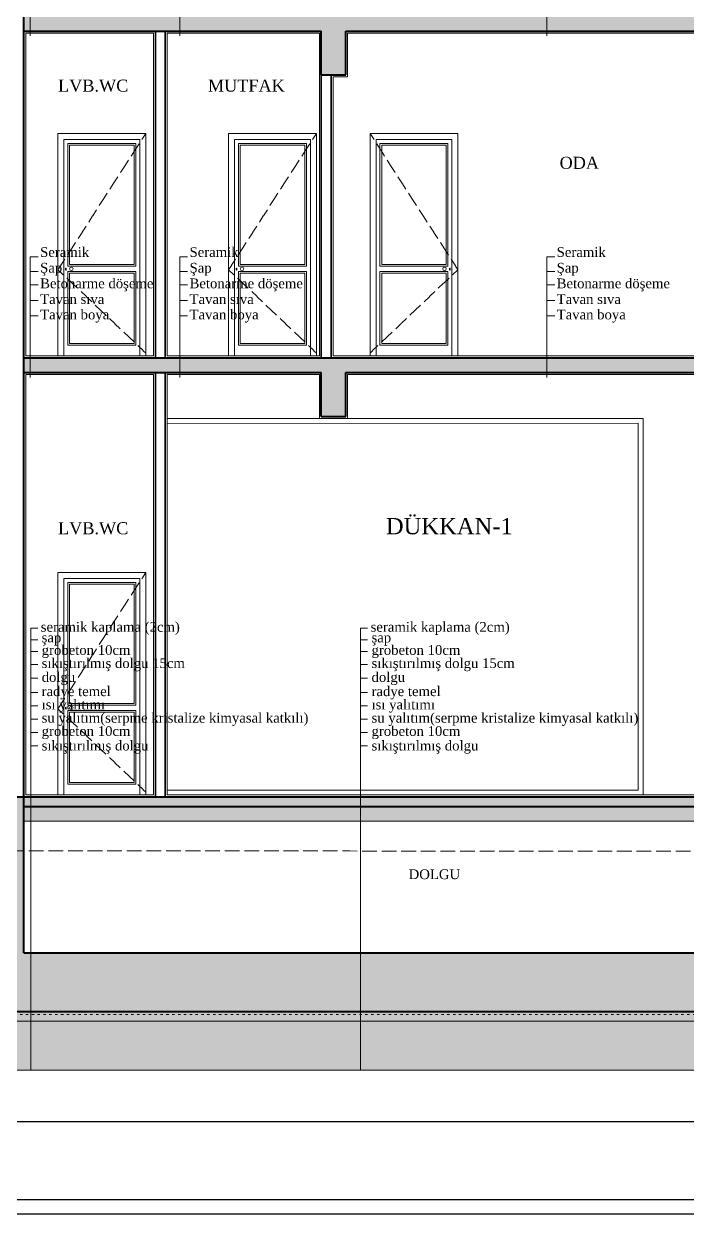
# Model space of a CAD drawing. Header units: centimetres. Extents: x 14449 to 53524, y -19051 to -10746.
# Drawn here: x 42469 to 43149, y -12946 to -11726 of the extents above; entities that cross this region are included whole.
import ezdxf

# ---------------------------------------------------------------- set-up
doc = ezdxf.new("R2010")
doc.units = ezdxf.units.CM
for name, pattern in [('ACAD_ISO03W100', [30, 12, -18]), ('DOT', [6.35, 0, -6.35]), ('IZDUSUM1', [20, 7.5, -5, 7.5, 0])]:
    doc.linetypes.add(name, pattern=pattern)
for name, color, linetype, lineweight in [('İNCE', 8, 'Continuous', 5), ('malzeme cizgisi', 242, 'Continuous', 20), ('P-TEFRİŞ', 253, 'Continuous', 5), ('rtm-duv tugla', 22, 'Continuous', 35), ('rtm-izdusum-üst ince', 8, 'IZDUSUM1', 5), ('rtm-kesit katmanı-04', 33, 'Continuous', 25), ('rtm-kesit katmanı-05', 153, 'Continuous', 20), ('rtm-kesit katmanı-06', 136, 'Continuous', 15), ('rtm-mhl-yazı-malzeme', 7, 'Continuous', 13), ('rtm-sıva', 252, 'Continuous', 15), ('rtm-tarama-betonarme', 51, 'Continuous', 13), ('rtm-tas_betonarme', 50, 'Continuous', 40)]:
    doc.layers.add(name, color=color, linetype=linetype, lineweight=lineweight)
doc.styles.add('times new roman_1_18', font='times.ttf', dxfattribs={"height": 0.2})
doc.styles.add('ölçü', font='times.ttf', dxfattribs={"height": 10})

# ---------------------------------------------------------------- blocks, each defined once
blk = doc.blocks.new('gfsdhfdjfg')
at = {"layer": 'malzeme cizgisi'}
for points in [[(-6256, -2123), (-6256, -1670.1)], [(-6256, -1670.1), (-6248.9, -1670.1)], [(-6256, -1681.9), (-6248.9, -1681.9)], [(-6256, -1693.8), (-6248.9, -1693.8)], [(-6256, -1707.2), (-6248.9, -1707.2)], [(-6256, -1721.4), (-6248.9, -1721.4)], [(-6256, -1736), (-6248.9, -1736)], [(-6256, -1749.6), (-6248.9, -1749.6)], [(-6256, -1763.2), (-6248.9, -1763.2)], [(-6256, -1776.9), (-6248.9, -1776.9)], [(-6256, -1790.5), (-6248.9, -1790.5)]]:
    blk.add_lwpolyline(points, dxfattribs=at)
at = {"layer": 'rtm-mhl-yazı-malzeme', "linetype": 'Continuous', "lineweight": 0, "style": 'times new roman_1_18'}
for s, p in [(' seramik kaplama (2cm)', (-6249.5, -1673.7)), ('şap', (-6244.8, -1684.6)), ('grobeton 10cm', (-6244.8, -1697.4)), ('sıkıştırılmış dolgu 15cm', (-6244.8, -1710.9)), ('dolgu', (-6244.8, -1725.1)), ('radye temel ', (-6244.8, -1739.7)), ('ısı yalıtımı', (-6244.8, -1753.3)), ('su yalıtım(serpme kristalize kimyasal katkılı)', (-6244.8, -1766.9)), ('grobeton 10cm', (-6244.8, -1780.5)), ('sıkıştırılmış dolgu ', (-6244.8, -1795.4))]:
    blk.add_text(s, height=10, dxfattribs=at).set_placement(p)

msp = doc.modelspace()

# ---------------------------------------------------------------- hatches: boundary and pattern name
at = {"layer": 'İNCE'}
h = msp.add_hatch(dxfattribs=at)
h.set_pattern_fill('TRIANG', color=256)
h.set_pattern_definition([(60, (16060.671, -2365.1685), (-4.7625, 8.248892), [4.7625, -4.7625]), (120, (16060.671, -2365.1685), (-9.525, 5e-09), [4.7625, -4.7625]), (0, (16058.29, -2361.044), (4.7625, 8.248892), [4.7625, -4.7625])])
h.paths.add_polyline_path([(43521.8, -12543.5), (43521.8, -12528.5), (42469.1, -12528.5), (42469.1, -12543.5)])
h = msp.add_hatch(dxfattribs=at)
h.set_pattern_fill('TRIANG', color=256)
h.set_pattern_definition([(60, (23954.207, 3570.427), (-4.7625, 8.248892), [4.7625, -4.7625]), (120, (23954.207, 3570.427), (-9.525, 5e-09), [4.7625, -4.7625]), (0, (23951.826, 3574.551), (4.7625, 8.248892), [4.7625, -4.7625])])
h.paths.add_polyline_path([(43551.8, -12748.5), (43551.8, -12738.5), (40465.2, -12738.5), (40465.2, -12748.5)])
h = msp.add_hatch(dxfattribs=at)
h.set_pattern_fill('GRAVEL', color=256, scale=1.5)
h.set_pattern_definition([(228.012788, (14820.3899, -2372.0685), (-304.80000002, -342.89999998), [5.12582, -507.457255]), (184.969741, (14816.9609, -2375.8785), (457.19999982, 38.10000217), [8.79607, -870.810733]), (132.510447, (14808.1979, -2376.6405), (381.00000016, -419.09999985), [6.202223, -614.02084]), (267.273689, (14793.3389, -2386.1655), (38.10000008, 762), [8.01007, -792.99656]), (292.833654, (14792.9579, -2394.1665), (-190.50000002, 457.19999999), [7.854505, -777.597116]), (357.273689, (14796.0059, -2401.4055), (-762, 38.10000008), [8.01007, -792.99656]), (37.6942405, (14804.0069, -2401.7865), (-495.29999998, -381.00000003), [10.592905, -1048.69673]), (72.2553284, (14812.3889, -2395.3095), (266.70000007, 838.19999998), [10.000793, -990.07885]), (121.4295656, (14815.4369, -2385.7845), (-304.80000004, 495.29999997), [8.037195, -795.683185]), (175.236358, (14811.246, -2378.9265), (419.1, -38.10000007), [9.1757, -449.609054]), (222.397438, (14802.1019, -2378.1645), (-457.199999985, -419.100000016), [11.86617, -1174.751588]), (138.814075, (14831.058, -2386.5465), (-266.7, 228.6), [4.05007, -400.958487]), (171.4692344, (14828.0099, -2383.8795), (495.30000001, -76.19999991), [7.70523, -762.819585]), (225, (14820.39, -2382.736), (-5e-15, -38.1), [5.38814, -48.493397]), (203.19859, (14817.723, -2378.1645), (190.5, 76.2), [2.90162, -287.259336]), (291.80141, (14815.056, -2379.3075), (-38.1, 114.3), [4.103484, -201.071295]), (30.963757, (14816.58, -2383.1175), (114.3, 76.2), [6.664795, -215.49447]), (161.56505, (14822.295, -2379.688), (76.2, -38.1), [4.819307, -115.66347]), (16.38954, (14792.9579, -2379.3075), (381, 114.3), [6.75132, -668.3824]), (70.346176, (14799.4349, -2377.4025), (-152.40000001, -419.1), [5.663984, -560.733235]), (293.19859, (14822.295, -2372.0685), (-76.2, 190.5), [5.8032, -284.357754]), (343.61046, (14824.5809, -2377.4025), (-381.00000001, 114.29999997), [6.75132, -668.3824]), (339.443955, (14792.958, -2402.9295), (-190.5, 76.2), [6.51053, -319.016015]), (294.775141, (14799.0539, -2405.2155), (-190.50000023, 419.0999999), [5.45508, -540.0539]), (66.80141, (14822.676, -2410.1685), (76.2, 190.5), [5.8032, -284.357754]), (17.354025, (14824.9619, -2404.8345), (-495.29999999, -152.40000003), [6.38674, -632.28564]), (69.443955, (14804.007, -2410.1685), (-76.2, -190.5), [3.255264, -322.27128]), (101.309932, (14820.39, -2410.1685), (-38.1, 152.4), [1.94272, -192.329924]), (165.963757, (14820.009, -2408.2635), (114.3, -38.1), [7.854506, -149.23582]), (186.009006, (14812.3889, -2406.3585), (381, 38.10000002), [7.279005, -720.620473]), (303.690068, (14816.58, -2386.546), (-38.1, 76.2), [5.49486, -131.876645]), (353.1572266, (14819.6279, -2391.1185), (647.700000004, -76.199999966), [9.59335, -949.740136]), (60.945396, (14829.153, -2392.2615), (-152.4, -266.7), [3.922624, -388.340885]), (90, (14831.058, -2388.832), (-38.1, 38.1), [2.286, -35.814]), (120.256437, (14811.6269, -2405.2155), (152.39999998, -266.7), [5.293004, -524.00911]), (48.012787, (14808.9599, -2400.6435), (304.80000003, 342.89999998), [10.251643, -502.331433]), (0, (14815.818, -2393.023), (38.1, 38.1), [9.906, -28.194]), (325.3048465, (14825.7239, -2393.0235), (381.00000014, -266.6999998), [6.024143, -596.38975]), (254.054604, (14830.677, -2396.4525), (-38.1, -152.4), [5.547436, -271.82475]), (207.6459754, (14829.1529, -2401.7865), (-723.90000003, -380.99999995), [9.032176, -894.186966]), (175.426079, (14821.1519, -2405.9775), (-495.3, 38.1), [9.55544, -945.987697])])
h.paths.add_polyline_path([(43551.8, -12798.5), (43551.8, -12748.5), (40465.2, -12748.5), (40465.2, -12798.5)])
at = {"layer": 'rtm-tarama-betonarme'}
h = msp.add_hatch(dxfattribs=at)
h.set_pattern_fill('ANSI33', color=256, scale=1.5, style=0)
h.set_pattern_definition([(45, (14431.95, -4279.66), (-6.735192, 6.735192), []), (45, (14438.685, -4279.66), (-6.735192, 6.735192), [4.7625, -2.38125])])
h.paths.add_polyline_path([(43551.8, -11718.5), (42469.1, -11718.5), (42469.1, -11733.5), (42774.1, -11733.5), (42774.1, -11778.5), (42799.1, -11778.5), (42799.1, -11733.5), (43249, -11733.5), (43249, -11778.5), (43274, -11778.5), (43274, -11733.5), (43526.8, -11733.5), (43526.8, -11778.5), (43551.8, -11778.5)])
h = msp.add_hatch(dxfattribs=at)
h.set_pattern_fill('ANSI33', color=256, scale=1.5, style=0)
h.set_pattern_definition([(45, (14431.95, -4629.66), (-6.735192, 6.735192), []), (45, (14438.685, -4629.66), (-6.735192, 6.735192), [4.7625, -2.38125])])
h.paths.add_polyline_path([(43551.8, -12068.5), (42469.1, -12068.5), (42469.1, -12083.5), (42774.1, -12083.5), (42774.1, -12128.5), (42799.1, -12128.5), (42799.1, -12083.5), (43249, -12083.5), (43249, -12128.5), (43274, -12128.5), (43274, -12083.5), (43526.8, -12083.5), (43526.8, -12128.5), (43551.8, -12128.5)])
h = msp.add_hatch(dxfattribs=at)
h.set_pattern_fill('ANSI33', color=256, scale=1.5, style=0)
h.set_pattern_definition([(45, (10184.482, -4344.603), (-6.735192, 6.735192), []), (45, (10191.217, -4344.603), (-6.735192, 6.735192), [4.7625, -2.38125])])
h.paths.add_polyline_path([(43551.8, -12518.5), (43521.8, -12518.5), (43521.8, -12678.5), (42469.1, -12678.5), (42469.1, -12518.5), (42439.1, -12518.5), (42439.1, -12678.5), (41815.1, -12678.5), (41815.1, -12518.5), (41785.1, -12518.5), (41785.1, -12678.5), (41580.1, -12678.5), (41580.1, -12518.5), (41550.1, -12518.5), (41550.1, -12678.5), (40495.2, -12678.5), (40495.2, -12518.5), (40465.2, -12518.5), (40465.2, -12738.5), (43551.8, -12738.5)])
h = msp.add_hatch(dxfattribs=at)
h.set_pattern_fill('ANSI33', color=256, scale=1.5, style=0)
h.set_pattern_definition([(45, (16060.671, -2365.1685), (-6.735192, 6.735192), []), (45, (16067.406, -2365.1685), (-6.735192, 6.735192), [4.7625, -2.38125])])
h.paths.add_polyline_path([(43521.8, -12528.5), (43521.8, -12518.5), (42469.1, -12518.5), (42469.1, -12528.5)])

# ---------------------------------------------------------------- linework, layer by layer
at = {"color": 2, "lineweight": 25}
for p, q in [((40083.3, -12851.2), (43945.4, -12851.2)), ((40083.3, -12931.2), (43945.4, -12931.2))]:
    msp.add_line(p, q, dxfattribs=at)
msp.add_lwpolyline([(53524.4, -12946.2), (16573.4, -12946.2)], dxfattribs=at)
at = {"layer": 'malzeme cizgisi'}
for p, q in [((42475.6, -11615), (42475.6, -11738.5)), ((42628.9, -11615), (42628.9, -11738.5)), ((43005.3, -11615), (43005.3, -11738.5)), ((42483.8, -11965), (42475.6, -11965)), ((42475.6, -11965), (42475.6, -12088.5)), ((42637, -11965), (42628.9, -11965)), ((42628.9, -11965), (42628.9, -12088.5)), ((43013.4, -11965), (43005.3, -11965)), ((43005.3, -11965), (43005.3, -12088.5)), ((42483.8, -11980), (42475.6, -11980)), ((42637, -11980), (42628.9, -11980)), ((43013.4, -11980), (43005.3, -11980)), ((42475.6, -11993.7), (42483.8, -11993.7)), ((42628.9, -11993.7), (42637, -11993.7)), ((43005.3, -11993.7), (43013.4, -11993.7)), ((42475.6, -12009.5), (42483.8, -12009.5)), ((42628.9, -12009.5), (42637, -12009.5)), ((43005.3, -12009.5), (43013.4, -12009.5)), ((42475.6, -12025.3), (42483.8, -12025.3)), ((42628.9, -12025.3), (42637, -12025.3)), ((43005.3, -12025.3), (43013.4, -12025.3))]:
    msp.add_line(p, q, dxfattribs=at)
at = {"layer": 'rtm-duv tugla'}
for p, q in [((42604.1, -11733.5), (42604.1, -12068.5)), ((42614.1, -11733.5), (42614.1, -12068.5)), ((42774.1, -11778.5), (42774.1, -12068.5)), ((42784.1, -11778.5), (42784.1, -12068.5)), ((42604.1, -12083.5), (42604.1, -12518.5)), ((42614.1, -12083.5), (42614.1, -12518.5))]:
    msp.add_line(p, q, dxfattribs=at)
at = {"layer": 'rtm-izdusum-üst ince'}
msp.add_line((43748, -12574.5), (40278, -12572.5), dxfattribs=at)
at = {"layer": 'rtm-izdusum-üst ince', "lineweight": 9}
for points in [[(42594.1, -11838.5), (42504.1, -11978.1), (42594.1, -12063.5)], [(42769.1, -11838.5), (42679.1, -11978.1), (42769.1, -12063.5)], [(42824.1, -11838.5), (42914.1, -11978.1), (42824.1, -12063.5)], [(42594.1, -12288.5), (42504.1, -12428.1), (42594.1, -12513.5)]]:
    msp.add_lwpolyline(points, dxfattribs=at)
at = {"layer": 'rtm-kesit katmanı-04', "lineweight": 9}
for p, q in [((42510.2, -11844.6), (42510.2, -12066.5)), ((42510.2, -11844.6), (42588, -11844.6)), ((42588, -11844.6), (42588, -12066.5)), ((42685.2, -11844.6), (42685.2, -12066.5)), ((42685.2, -11844.6), (42763, -11844.6)), ((42763, -11844.6), (42763, -12066.5)), ((42908, -11844.6), (42830.2, -11844.6)), ((42830.2, -11844.6), (42830.2, -12066.5)), ((42908, -11844.6), (42908, -12066.5)), ((42510.2, -12294.6), (42510.2, -12516.5)), ((42510.2, -12294.6), (42588, -12294.6)), ((42588, -12294.6), (42588, -12516.5))]:
    msp.add_line(p, q, dxfattribs=at)
for points in [[(42594.1, -12066.5), (42594.1, -11838.5), (42504.1, -11838.5), (42504.1, -12066.5)], [(42769.1, -12066.5), (42769.1, -11838.5), (42679.1, -11838.5), (42679.1, -12066.5)], [(42824.1, -12066.5), (42824.1, -11838.5), (42914.1, -11838.5), (42914.1, -12066.5)], [(42594.1, -12516.5), (42594.1, -12288.5), (42504.1, -12288.5), (42504.1, -12516.5)]]:
    msp.add_lwpolyline(points, dxfattribs=at)
at = {"layer": 'rtm-kesit katmanı-05', "lineweight": 9}
for p, q in [((42514.2, -11979.9), (42583.9, -11979.9)), ((42514.3, -11974.5), (42583.9, -11974.5)), ((42689.2, -11979.9), (42758.9, -11979.9)), ((42689.3, -11974.5), (42758.9, -11974.5)), ((42903.8, -11974.5), (42834.2, -11974.5)), ((42903.9, -11979.9), (42834.2, -11979.9)), ((42514.2, -12429.9), (42583.9, -12429.9)), ((42514.3, -12424.5), (42583.9, -12424.5))]:
    msp.add_line(p, q, dxfattribs=at)
for points in [[(42583.9, -11974.5), (42583.9, -11848.6), (42514.2, -11848.6)], [(42514.2, -11848.6), (42514.2, -11974.5)], [(42758.9, -11974.5), (42758.9, -11848.6), (42689.2, -11848.6)], [(42689.2, -11848.6), (42689.2, -11974.5)], [(42834.2, -11974.5), (42834.2, -11848.6), (42903.9, -11848.6)], [(42903.9, -11848.6), (42903.9, -11974.5)], [(42514.2, -11979.9), (42514.2, -12055.4), (42583.9, -12055.4), (42583.9, -11979.9)], [(42582.2, -11981.7), (42516, -11981.7), (42516, -12053.6), (42582.2, -12053.6), (42582.2, -11981.7)], [(42689.2, -11979.9), (42689.2, -12055.4), (42758.9, -12055.4), (42758.9, -11979.9)], [(42757.2, -11981.7), (42691, -11981.7), (42691, -12053.6), (42757.2, -12053.6), (42757.2, -11981.7)], [(42903.9, -11979.9), (42903.9, -12055.4), (42834.2, -12055.4), (42834.2, -11979.9)], [(42836, -11981.7), (42902.2, -11981.7), (42902.2, -12053.6), (42836, -12053.6), (42836, -11981.7)], [(42583.9, -12424.5), (42583.9, -12298.6), (42514.2, -12298.6)], [(42514.2, -12298.6), (42514.2, -12424.5)], [(42514.2, -12429.9), (42514.2, -12505.4), (42583.9, -12505.4), (42583.9, -12429.9)], [(42582.2, -12431.7), (42516, -12431.7), (42516, -12503.6), (42582.2, -12503.6), (42582.2, -12431.7)]]:
    msp.add_lwpolyline(points, dxfattribs=at)
for points in [[(42516, -11850.4), (42516, -11972.7), (42582.2, -11972.7), (42582.2, -11850.4), (42516, -11850.4)], [(42691, -11850.4), (42691, -11972.7), (42757.2, -11972.7), (42757.2, -11850.4), (42691, -11850.4)], [(42902.2, -11850.4), (42902.2, -11972.7), (42836, -11972.7), (42836, -11850.4), (42902.2, -11850.4)], [(42516, -12300.4), (42516, -12422.7), (42582.2, -12422.7), (42582.2, -12300.4), (42516, -12300.4)]]:
    msp.add_lwpolyline(points, close=True, dxfattribs=at)
at = {"layer": 'rtm-kesit katmanı-06', "lineweight": 9}
for centre in [(42517.8, -11977.2), (42692.8, -11977.2), (42900.4, -11977.2), (42517.8, -12427.2)]:
    msp.add_circle(centre, 1.78, dxfattribs=at)
at = {"layer": 'rtm-kesit katmanı-06', "lineweight": 9, "extrusion": (0, 0, -1)}
for centre in [(42512.2, -11977.5), (42687.2, -11977.5), (42512.2, -12427.5)]:
    msp.add_ellipse(centre, major_axis=(0, 0.931), ratio=0.398742, start_param=3.141593, end_param=9.424778, dxfattribs=at)
at = {"layer": 'rtm-kesit katmanı-06', "lineweight": 9}
msp.add_ellipse((42905.9, -11977.5), major_axis=(0, 0.931), ratio=0.398742, start_param=3.141593, end_param=9.424778, dxfattribs=at)
at = {"layer": 'rtm-sıva'}
for p, q in [((42469.1, -12543.5), (43521.8, -12543.5)), ((40465.2, -12748.5), (43551.8, -12748.5)), ((40465.2, -12798.5), (43551.8, -12798.5))]:
    msp.add_line(p, q, dxfattribs=at)
for points in [[(42471.1, -11735.5), (42602.1, -11735.5), (42602.1, -12066.5), (42471.1, -12066.5)], [(42616.1, -12066.5), (42772.1, -12066.5), (42772.1, -11735.5), (42616.1, -11735.5)], [(42786.1, -12066.5), (42786.1, -11780.5), (42801.1, -11780.5), (42801.1, -11735.5), (43247, -11735.5), (43247, -11780.5), (43261.1, -11780.5), (43261.1, -12066.5)], [(42471.1, -12085.5), (42602.1, -12085.5), (42602.1, -12516.5), (42471.1, -12516.5)], [(42616.1, -12085.5), (42772.1, -12085.5), (42772.1, -12130.5), (42801.1, -12130.5), (42801.1, -12085.5), (43247, -12085.5), (43247, -12130.5), (43276, -12130.5), (43276, -12085.5), (43524.8, -12085.5), (43524.8, -12130.5), (43534.8, -12130.5), (43534.8, -12516.5), (42616.1, -12516.5)]]:
    msp.add_lwpolyline(points, close=True, dxfattribs=at)
for points in [[(42616.1, -12516.5), (43104.1, -12516.5), (43104.1, -12130.5), (42616.1, -12130.6)], [(42616.1, -12511.5), (43099.1, -12511.5), (43099.1, -12135.5), (42616.1, -12135.6)]]:
    msp.add_lwpolyline(points, dxfattribs=at)
at = {"layer": 'rtm-sıva', "color": 3, "linetype": 'ACAD_ISO03W100', "ltscale": 0.2}
msp.add_lwpolyline([(40461.2, -12538.5), (40461.2, -12741.5), (43554.9, -12741.6), (43554.9, -12538.5)], dxfattribs=at)
at = {"layer": 'rtm-tas_betonarme'}
for p, q in [((42469.1, -12678.5), (42469.1, -11033.5)), ((42469.1, -11733.5), (42774.1, -11733.5)), ((42774.1, -11778.5), (42774.1, -11733.5)), ((42799.1, -11733.5), (43249, -11733.5)), ((42799.1, -11778.5), (42799.1, -11733.5)), ((42774.1, -11778.5), (42799.1, -11778.5)), ((42469.1, -12068.5), (43551.8, -12068.5)), ((42469.1, -12083.5), (42774.1, -12083.5)), ((42774.1, -12128.5), (42774.1, -12083.5)), ((42799.1, -12083.5), (43249, -12083.5)), ((42799.1, -12128.5), (42799.1, -12083.5)), ((42774.1, -12128.5), (42799.1, -12128.5)), ((41785.1, -12518.5), (43551.8, -12518.5)), ((42469.1, -12528.5), (43521.8, -12528.5)), ((42469.1, -12678.5), (43521.8, -12678.5)), ((40465.2, -12738.5), (43551.8, -12738.5))]:
    msp.add_line(p, q, dxfattribs=at)

# ---------------------------------------------------------------- block references
at = {"layer": 'P-TEFRİŞ', "linetype": 'DOT'}
for p in [(48732.2, -10675.5), (49070.4, -10675.5)]:
    msp.add_blockref('gfsdhfdjfg', p, dxfattribs=at)

# ---------------------------------------------------------------- texts
at = {"layer": 'rtm-mhl-yazı-malzeme', "style": 'ölçü'}
for s, height, p in [('LVB.WC', 12.35, (42504.2, -11795.6)), ('MUTFAK', 12.35, (42657.9, -11795.6)), ('ODA', 12.35, (43018.4, -11874.7)), ('LVB.WC', 12.35, (42504.2, -12249.3)), ('DOLGU', 10, (42863.6, -12602.8))]:
    msp.add_text(s, height=height, dxfattribs=at).set_placement(p)
at = {"layer": 'rtm-mhl-yazı-malzeme', "linetype": 'Continuous', "lineweight": 0, "style": 'times new roman_1_18'}
for s, p in [('Seramik', (42485.8, -11965)), ('Seramik', (42639, -11965)), ('Seramik', (43015.4, -11965)), ('Şap', (42485.8, -11981.1)), ('Şap', (42639, -11981.1)), ('Şap', (43015.4, -11981.1)), ('Betonarme döşeme', (42485.8, -11997.1)), ('Betonarme döşeme', (42639, -11997.1)), ('Betonarme döşeme', (43015.4, -11997.1)), ('Tavan sıva', (42485.8, -12013.2)), ('Tavan sıva', (42639, -12013.2)), ('Tavan sıva', (43015.4, -12013.2)), ('Tavan boya', (42485.8, -12029)), ('Tavan boya', (42639, -12029)), ('Tavan boya', (43015.4, -12029))]:
    msp.add_text(s, height=10, dxfattribs=at).set_placement(p)
at = {"layer": 'rtm-mhl-yazı-malzeme', "lineweight": 30, "style": 'ölçü'}
msp.add_text('DÜKKAN-1', height=16.67, dxfattribs=at).set_placement((42840.3, -12249.3))

doc.saveas('drawing.dxf')
